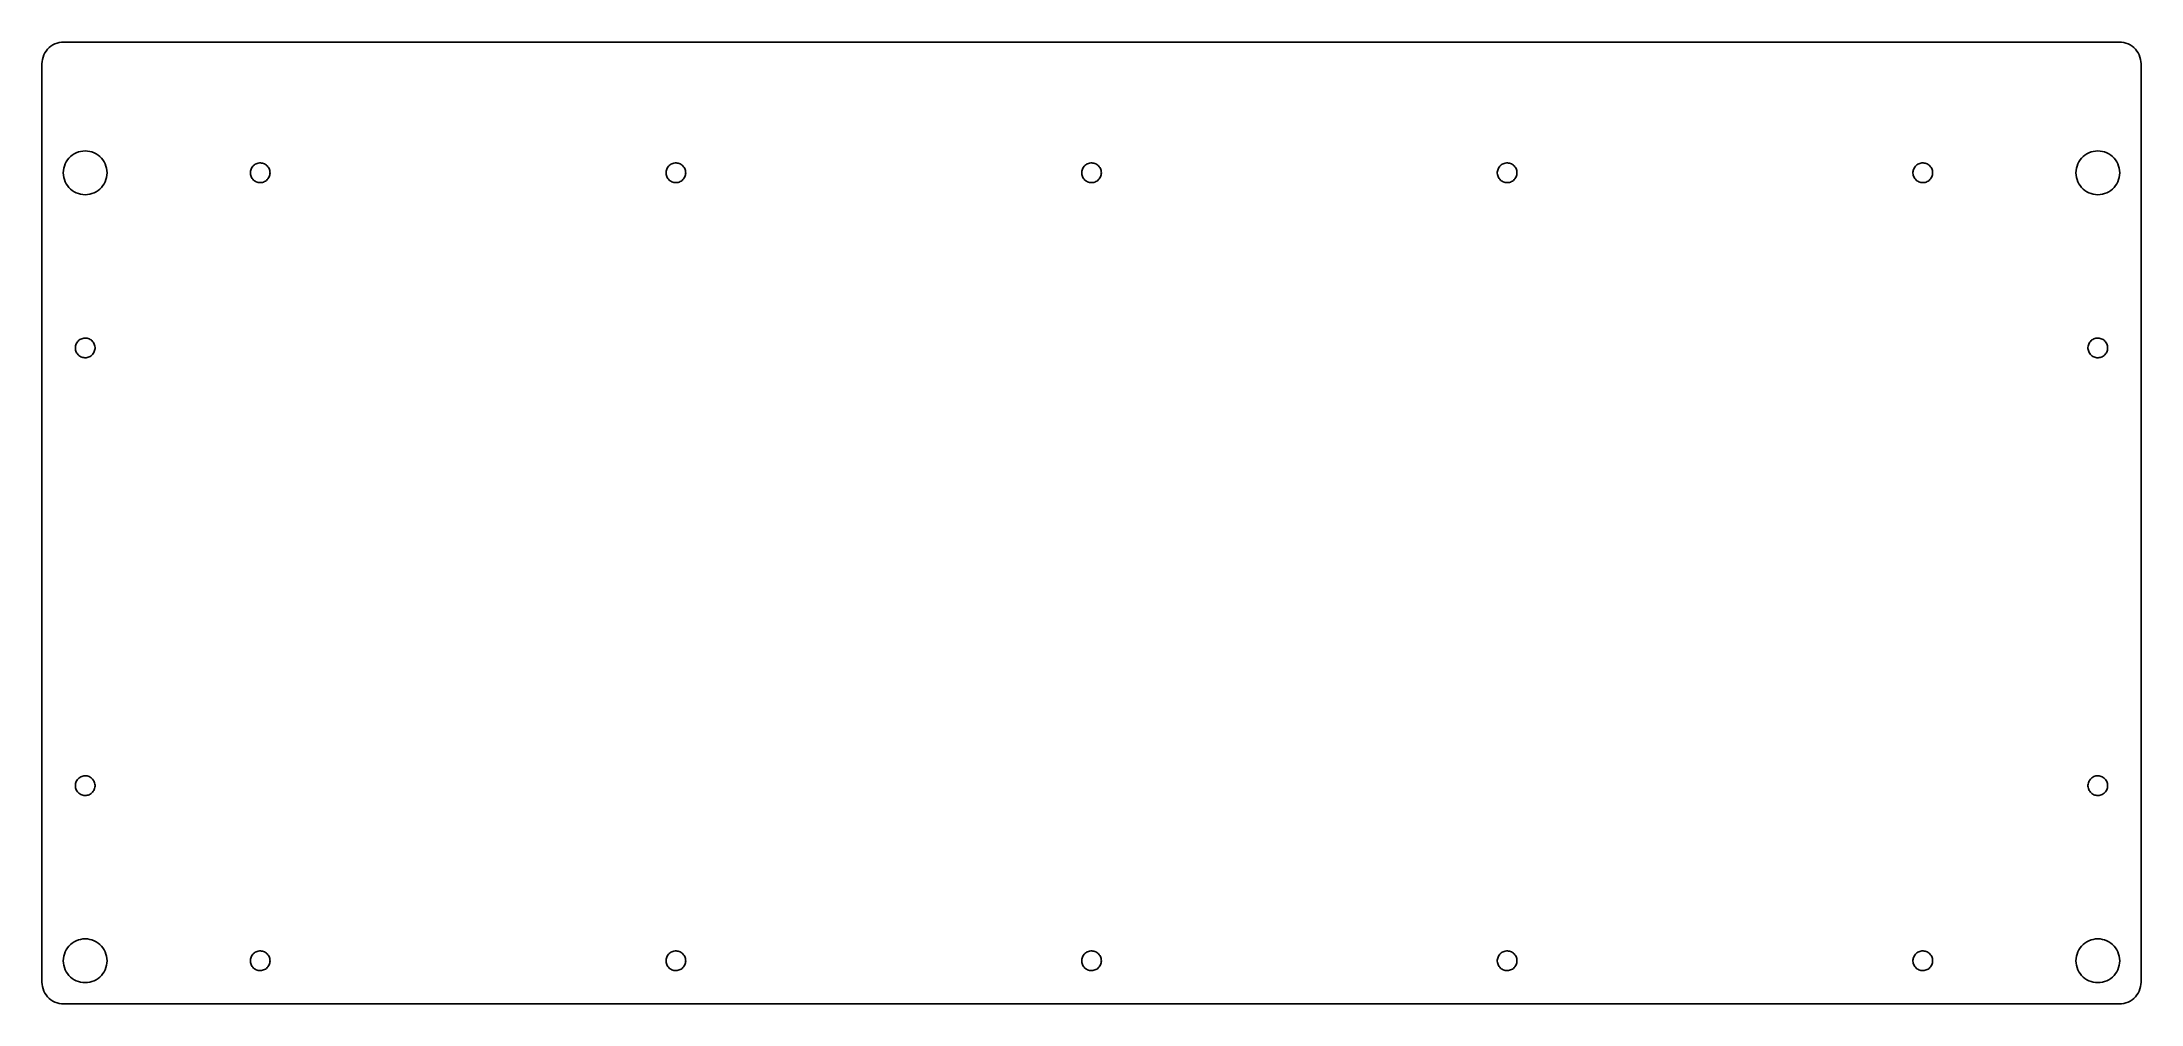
# Model space of a CAD drawing. Header units: metres. Extents: x -240 to 240, y -110 to 110.
import ezdxf

# ---------------------------------------------------------------- set-up
doc = ezdxf.new("R2010")
doc.units = ezdxf.units.M

msp = doc.modelspace()

# ---------------------------------------------------------------- linework, layer by layer
for p, q in [((-239.766, 105.915), (-239.848, 105.398)), ((-239.63, 106.42), (-239.766, 105.915)), ((-239.443, 106.909), (-239.63, 106.42)), ((-239.205, 107.375), (-239.443, 106.909)), ((-238.92, 107.814), (-239.205, 107.375)), ((-238.591, 108.221), (-238.92, 107.814)), ((-238.221, 108.591), (-238.591, 108.221)), ((-237.814, 108.92), (-238.221, 108.591)), ((-237.375, 109.205), (-237.814, 108.92)), ((-236.909, 109.443), (-237.375, 109.205)), ((-236.42, 109.63), (-236.909, 109.443)), ((-235.915, 109.766), (-236.42, 109.63)), ((-235.398, 109.848), (-235.915, 109.766)), ((-234.875, 109.875), (-235.398, 109.848)), ((234.875, 109.875), (-234.875, 109.875)), ((235.398, 109.848), (234.875, 109.875)), ((235.915, 109.766), (235.398, 109.848)), ((236.42, 109.63), (235.915, 109.766)), ((236.909, 109.443), (236.42, 109.63)), ((237.375, 109.205), (236.909, 109.443)), ((237.814, 108.92), (237.375, 109.205)), ((238.221, 108.591), (237.814, 108.92)), ((238.591, 108.221), (238.221, 108.591)), ((238.92, 107.814), (238.591, 108.221)), ((239.205, 107.375), (238.92, 107.814)), ((239.443, 106.909), (239.205, 107.375)), ((239.63, 106.42), (239.443, 106.909)), ((239.766, 105.915), (239.63, 106.42)), ((239.848, 105.398), (239.766, 105.915)), ((-239.848, 105.398), (-239.875, 104.875)), ((-239.875, 104.875), (-239.875, -104.875)), ((239.875, 104.875), (239.848, 105.398)), ((239.875, -104.875), (239.875, 104.875)), ((-234.755, 81.5451), (-234.568, 82.0337)), ((-234.568, 82.0337), (-234.33, 82.5)), ((-234.33, 82.5), (-234.045, 82.9389)), ((-234.045, 82.9389), (-233.716, 83.3456)), ((-233.716, 83.3456), (-233.346, 83.7157)), ((-233.346, 83.7157), (-232.939, 84.0451)), ((-232.939, 84.0451), (-232.5, 84.3301)), ((-232.5, 84.3301), (-232.034, 84.5677)), ((-232.034, 84.5677), (-231.545, 84.7553)), ((-231.545, 84.7553), (-231.04, 84.8907)), ((-231.04, 84.8907), (-230.523, 84.9726)), ((-230.523, 84.9726), (-230, 85)), ((-230, 85), (-229.477, 84.9726)), ((-229.477, 84.9726), (-228.96, 84.8907)), ((-228.96, 84.8907), (-228.455, 84.7553)), ((-228.455, 84.7553), (-227.966, 84.5677)), ((-227.966, 84.5677), (-227.5, 84.3301)), ((-227.5, 84.3301), (-227.061, 84.0451)), ((-227.061, 84.0451), (-226.654, 83.7157)), ((-226.654, 83.7157), (-226.284, 83.3456)), ((-226.284, 83.3456), (-225.955, 82.9389)), ((-225.955, 82.9389), (-225.67, 82.5)), ((-225.67, 82.5), (-225.432, 82.0337)), ((-225.432, 82.0337), (-225.245, 81.5451)), ((-191.697, 81.4777), (-191.524, 81.6554)), ((-191.524, 81.6554), (-191.333, 81.813)), ((-191.333, 81.813), (-191.125, 81.9485)), ((-191.125, 81.9485), (-190.904, 82.0605)), ((-190.904, 82.0605), (-190.672, 82.1474)), ((-190.672, 82.1474), (-190.431, 82.2083)), ((-190.431, 82.2083), (-190.186, 82.2423)), ((-190.186, 82.2423), (-189.938, 82.2491)), ((-189.938, 82.2491), (-189.691, 82.2287)), ((-189.691, 82.2287), (-189.448, 82.1812)), ((-189.448, 82.1812), (-189.211, 82.1071)), ((-189.211, 82.1071), (-188.984, 82.0076)), ((-188.984, 82.0076), (-188.769, 81.8836)), ((-188.769, 81.8836), (-188.57, 81.7368)), ((-188.57, 81.7368), (-188.387, 81.5689)), ((-188.387, 81.5689), (-188.224, 81.382)), ((-96.6967, 81.4777), (-96.5239, 81.6554)), ((-96.5239, 81.6554), (-96.3325, 81.813)), ((-96.3325, 81.813), (-96.125, 81.9485)), ((-96.125, 81.9485), (-95.9038, 82.0605)), ((-95.9038, 82.0605), (-95.6717, 82.1474)), ((-95.6717, 82.1474), (-95.4314, 82.2083)), ((-95.4314, 82.2083), (-95.1858, 82.2423)), ((-95.1858, 82.2423), (-94.938, 82.2491)), ((-94.938, 82.2491), (-94.6909, 82.2287)), ((-94.6909, 82.2287), (-94.4476, 82.1812)), ((-94.4476, 82.1812), (-94.2111, 82.1071)), ((-94.2111, 82.1071), (-93.984, 82.0076)), ((-93.984, 82.0076), (-93.7694, 81.8836)), ((-93.7694, 81.8836), (-93.5696, 81.7368)), ((-93.5696, 81.7368), (-93.3872, 81.5689)), ((-93.3872, 81.5689), (-93.2244, 81.382)), ((-1.69673, 81.4777), (-1.52388, 81.6554)), ((-1.52388, 81.6554), (-1.33252, 81.813)), ((-1.33252, 81.813), (-1.125, 81.9485)), ((-1.125, 81.9485), (-0.90381, 82.0605)), ((-0.90381, 82.0605), (-0.67165, 82.1474)), ((-0.67165, 82.1474), (-0.43134, 82.2083)), ((-0.43134, 82.2083), (-0.18579, 82.2423)), ((-0.18579, 82.2423), (0.062, 82.2491)), ((0.062, 82.2491), (0.30904, 82.2287)), ((0.30904, 82.2287), (0.55234, 82.1812)), ((0.55234, 82.1812), (0.78892, 82.1071)), ((0.78892, 82.1071), (1.01595, 82.0076)), ((1.01595, 82.0076), (1.23062, 81.8836)), ((1.23062, 81.8836), (1.43037, 81.7368)), ((1.43037, 81.7368), (1.61275, 81.5689)), ((1.61275, 81.5689), (1.77556, 81.382)), ((93.3033, 81.4777), (93.4761, 81.6554)), ((93.4761, 81.6554), (93.6675, 81.813)), ((93.6675, 81.813), (93.875, 81.9485)), ((93.875, 81.9485), (94.0962, 82.0605)), ((94.0962, 82.0605), (94.3283, 82.1474)), ((94.3283, 82.1474), (94.5686, 82.2083)), ((94.5686, 82.2083), (94.8142, 82.2423)), ((94.8142, 82.2423), (95.062, 82.2491)), ((95.062, 82.2491), (95.309, 82.2287)), ((95.309, 82.2287), (95.5523, 82.1812)), ((95.5523, 82.1812), (95.7889, 82.1071)), ((95.7889, 82.1071), (96.0159, 82.0076)), ((96.0159, 82.0076), (96.2306, 81.8836)), ((96.2306, 81.8836), (96.4304, 81.7368)), ((96.4304, 81.7368), (96.6128, 81.5689)), ((96.6128, 81.5689), (96.7756, 81.382)), ((188.303, 81.4777), (188.476, 81.6554)), ((188.476, 81.6554), (188.667, 81.813)), ((188.667, 81.813), (188.875, 81.9485)), ((188.875, 81.9485), (189.096, 82.0605)), ((189.096, 82.0605), (189.328, 82.1474)), ((189.328, 82.1474), (189.569, 82.2083)), ((189.569, 82.2083), (189.814, 82.2423)), ((189.814, 82.2423), (190.062, 82.2491)), ((190.062, 82.2491), (190.309, 82.2287)), ((190.309, 82.2287), (190.552, 82.1812)), ((190.552, 82.1812), (190.789, 82.1071)), ((190.789, 82.1071), (191.016, 82.0076)), ((191.016, 82.0076), (191.231, 81.8836)), ((191.231, 81.8836), (191.43, 81.7368)), ((191.43, 81.7368), (191.613, 81.5689)), ((191.613, 81.5689), (191.776, 81.382)), ((225.245, 81.5451), (225.432, 82.0337)), ((225.432, 82.0337), (225.67, 82.5)), ((225.67, 82.5), (225.955, 82.9389)), ((225.955, 82.9389), (226.284, 83.3456)), ((226.284, 83.3456), (226.654, 83.7157)), ((226.654, 83.7157), (227.061, 84.0451)), ((227.061, 84.0451), (227.5, 84.3301)), ((227.5, 84.3301), (227.966, 84.5677)), ((227.966, 84.5677), (228.455, 84.7553)), ((228.455, 84.7553), (228.96, 84.8907)), ((228.96, 84.8907), (229.477, 84.9726)), ((229.477, 84.9726), (230, 85)), ((230, 85), (230.523, 84.9726)), ((230.523, 84.9726), (231.04, 84.8907)), ((231.04, 84.8907), (231.545, 84.7553)), ((231.545, 84.7553), (232.034, 84.5677)), ((232.034, 84.5677), (232.5, 84.3301)), ((232.5, 84.3301), (232.939, 84.0451)), ((232.939, 84.0451), (233.346, 83.7157)), ((233.346, 83.7157), (233.716, 83.3456)), ((233.716, 83.3456), (234.045, 82.9389)), ((234.045, 82.9389), (234.33, 82.5)), ((234.33, 82.5), (234.568, 82.0337)), ((234.568, 82.0337), (234.755, 81.5451)), ((-235, 80), (-234.973, 80.5226)), ((-234.973, 79.4774), (-235, 80)), ((-234.973, 80.5226), (-234.891, 81.0396)), ((-234.891, 78.9604), (-234.973, 79.4774)), ((-234.891, 81.0396), (-234.755, 81.5451)), ((-234.755, 78.4549), (-234.891, 78.9604)), ((-234.568, 77.9663), (-234.755, 78.4549)), ((-234.33, 77.5), (-234.568, 77.9663)), ((-234.045, 77.0611), (-234.33, 77.5)), ((-233.716, 76.6543), (-234.045, 77.0611)), ((-225.955, 77.0611), (-226.284, 76.6543)), ((-225.67, 77.5), (-225.955, 77.0611)), ((-225.432, 77.9663), (-225.67, 77.5)), ((-225.245, 78.4549), (-225.432, 77.9663)), ((-225.245, 81.5451), (-225.109, 81.0396)), ((-225.109, 78.9604), (-225.245, 78.4549)), ((-225.109, 81.0396), (-225.027, 80.5226)), ((-225.027, 79.4774), (-225.109, 78.9604)), ((-225.027, 80.5226), (-225, 80)), ((-225, 80), (-225.027, 79.4774)), ((-192.247, 80.1239), (-192.219, 80.3703)), ((-192.247, 79.8761), (-192.247, 80.1239)), ((-192.219, 79.6297), (-192.247, 79.8761)), ((-192.219, 80.3703), (-192.165, 80.6122)), ((-192.165, 79.3878), (-192.219, 79.6297)), ((-192.165, 80.6122), (-192.085, 80.8467)), ((-192.085, 79.1533), (-192.165, 79.3878)), ((-192.085, 80.8467), (-191.979, 81.0709)), ((-191.979, 78.9291), (-192.085, 79.1533)), ((-191.979, 81.0709), (-191.849, 81.2821)), ((-191.849, 78.7179), (-191.979, 78.9291)), ((-191.849, 81.2821), (-191.697, 81.4777)), ((-191.697, 78.5223), (-191.849, 78.7179)), ((-191.524, 78.3446), (-191.697, 78.5223)), ((-191.333, 78.187), (-191.524, 78.3446)), ((-191.125, 78.0514), (-191.333, 78.187)), ((-190.904, 77.9395), (-191.125, 78.0514)), ((-190.672, 77.8526), (-190.904, 77.9395)), ((-190.431, 77.7917), (-190.672, 77.8526)), ((-190.186, 77.7577), (-190.431, 77.7917)), ((-189.938, 77.7509), (-190.186, 77.7577)), ((-189.691, 77.7713), (-189.938, 77.7509)), ((-189.448, 77.8188), (-189.691, 77.7713)), ((-189.211, 77.8929), (-189.448, 77.8188)), ((-188.984, 77.9924), (-189.211, 77.8929)), ((-188.769, 78.1164), (-188.984, 77.9924)), ((-188.57, 78.2632), (-188.769, 78.1164)), ((-188.387, 78.4311), (-188.57, 78.2632)), ((-188.224, 78.618), (-188.387, 78.4311)), ((-188.224, 81.382), (-188.083, 81.1783)), ((-188.083, 78.8217), (-188.224, 78.618)), ((-188.083, 81.1783), (-187.965, 80.9602)), ((-187.965, 79.0397), (-188.083, 78.8217)), ((-187.965, 80.9602), (-187.872, 80.7306)), ((-187.872, 79.2694), (-187.965, 79.0397)), ((-187.872, 80.7306), (-187.804, 80.492)), ((-187.804, 79.508), (-187.872, 79.2694)), ((-187.804, 80.492), (-187.764, 80.2475)), ((-187.764, 79.7525), (-187.804, 79.508)), ((-187.764, 80.2475), (-187.75, 80)), ((-187.75, 80), (-187.764, 79.7525)), ((-97.2466, 80.1239), (-97.2193, 80.3703)), ((-97.2466, 79.8761), (-97.2466, 80.1239)), ((-97.2193, 79.6297), (-97.2466, 79.8761)), ((-97.2193, 80.3703), (-97.1651, 80.6122)), ((-97.1651, 79.3878), (-97.2193, 79.6297)), ((-97.1651, 80.6122), (-97.0846, 80.8467)), ((-97.0846, 79.1533), (-97.1651, 79.3878)), ((-97.0846, 80.8467), (-96.9788, 81.0709)), ((-96.9788, 78.9291), (-97.0846, 79.1533)), ((-96.9788, 81.0709), (-96.849, 81.2821)), ((-96.849, 78.7179), (-96.9788, 78.9291)), ((-96.849, 81.2821), (-96.6967, 81.4777)), ((-96.6967, 78.5223), (-96.849, 78.7179)), ((-96.5239, 78.3446), (-96.6967, 78.5223)), ((-96.3325, 78.187), (-96.5239, 78.3446)), ((-96.125, 78.0514), (-96.3325, 78.187)), ((-95.9038, 77.9395), (-96.125, 78.0514)), ((-95.6717, 77.8526), (-95.9038, 77.9395)), ((-95.4314, 77.7917), (-95.6717, 77.8526)), ((-95.1858, 77.7577), (-95.4314, 77.7917)), ((-94.938, 77.7509), (-95.1858, 77.7577)), ((-94.6909, 77.7713), (-94.938, 77.7509)), ((-94.4476, 77.8188), (-94.6909, 77.7713)), ((-94.2111, 77.8929), (-94.4476, 77.8188)), ((-93.984, 77.9924), (-94.2111, 77.8929)), ((-93.7694, 78.1164), (-93.984, 77.9924)), ((-93.5696, 78.2632), (-93.7694, 78.1164)), ((-93.3872, 78.4311), (-93.5696, 78.2632)), ((-93.2244, 78.618), (-93.3872, 78.4311)), ((-93.2244, 81.382), (-93.0832, 81.1783)), ((-93.0832, 78.8217), (-93.2244, 78.618)), ((-93.0832, 81.1783), (-92.9652, 80.9602)), ((-92.9652, 79.0397), (-93.0832, 78.8217)), ((-92.9652, 80.9602), (-92.8719, 80.7306)), ((-92.8719, 79.2694), (-92.9652, 79.0397)), ((-92.8719, 80.7306), (-92.8045, 80.492)), ((-92.8045, 79.508), (-92.8719, 79.2694)), ((-92.8045, 80.492), (-92.7637, 80.2475)), ((-92.7637, 79.7525), (-92.8045, 79.508)), ((-92.7637, 80.2475), (-92.75, 80)), ((-92.75, 80), (-92.7637, 79.7525)), ((-2.24658, 80.1239), (-2.2193, 80.3703)), ((-2.24658, 79.8761), (-2.24658, 80.1239)), ((-2.2193, 79.6297), (-2.24658, 79.8761)), ((-2.2193, 80.3703), (-2.1651, 80.6122)), ((-2.1651, 79.3878), (-2.2193, 79.6297)), ((-2.1651, 80.6122), (-2.08461, 80.8467)), ((-2.08461, 79.1533), (-2.1651, 79.3878)), ((-2.08461, 80.8467), (-1.97881, 81.0709)), ((-1.97881, 78.9291), (-2.08461, 79.1533)), ((-1.97881, 81.0709), (-1.849, 81.2821)), ((-1.849, 78.7179), (-1.97881, 78.9291)), ((-1.849, 81.2821), (-1.69673, 81.4777)), ((-1.69673, 78.5223), (-1.849, 78.7179)), ((-1.52388, 78.3446), (-1.69673, 78.5223)), ((-1.33252, 78.187), (-1.52388, 78.3446)), ((-1.125, 78.0514), (-1.33252, 78.187)), ((-0.90381, 77.9395), (-1.125, 78.0514)), ((-0.67165, 77.8526), (-0.90381, 77.9395)), ((-0.43134, 77.7917), (-0.67165, 77.8526)), ((-0.18579, 77.7577), (-0.43134, 77.7917)), ((0.062, 77.7509), (-0.18579, 77.7577)), ((0.30904, 77.7713), (0.062, 77.7509)), ((0.55234, 77.8188), (0.30904, 77.7713)), ((0.78892, 77.8929), (0.55234, 77.8188)), ((1.01595, 77.9924), (0.78892, 77.8929)), ((1.23062, 78.1164), (1.01595, 77.9924)), ((1.43037, 78.2632), (1.23062, 78.1164)), ((1.61275, 78.4311), (1.43037, 78.2632)), ((1.77556, 78.618), (1.61275, 78.4311)), ((1.77556, 81.382), (1.91681, 81.1783)), ((1.91681, 78.8217), (1.77556, 78.618)), ((1.91681, 81.1783), (2.03479, 80.9602)), ((2.03479, 79.0397), (1.91681, 78.8217)), ((2.03479, 80.9602), (2.12808, 80.7306)), ((2.12808, 79.2694), (2.03479, 79.0397)), ((2.12808, 80.7306), (2.19554, 80.492)), ((2.19554, 79.508), (2.12808, 79.2694)), ((2.19554, 80.492), (2.23634, 80.2475)), ((2.23634, 79.7525), (2.19554, 79.508)), ((2.23634, 80.2475), (2.25, 80)), ((2.25, 80), (2.23634, 79.7525)), ((92.7534, 80.1239), (92.7807, 80.3703)), ((92.7534, 79.8761), (92.7534, 80.1239)), ((92.7807, 79.6297), (92.7534, 79.8761)), ((92.7807, 80.3703), (92.8349, 80.6122)), ((92.8349, 79.3878), (92.7807, 79.6297)), ((92.8349, 80.6122), (92.9154, 80.8467)), ((92.9154, 79.1533), (92.8349, 79.3878)), ((92.9154, 80.8467), (93.0212, 81.0709)), ((93.0212, 78.9291), (92.9154, 79.1533)), ((93.0212, 81.0709), (93.151, 81.2821)), ((93.151, 78.7179), (93.0212, 78.9291)), ((93.151, 81.2821), (93.3033, 81.4777)), ((93.3033, 78.5223), (93.151, 78.7179)), ((93.4761, 78.3446), (93.3033, 78.5223)), ((93.6675, 78.187), (93.4761, 78.3446)), ((93.875, 78.0514), (93.6675, 78.187)), ((94.0962, 77.9395), (93.875, 78.0514)), ((94.3283, 77.8526), (94.0962, 77.9395)), ((94.5686, 77.7917), (94.3283, 77.8526)), ((94.8142, 77.7577), (94.5686, 77.7917)), ((95.062, 77.7509), (94.8142, 77.7577)), ((95.309, 77.7713), (95.062, 77.7509)), ((95.5523, 77.8188), (95.309, 77.7713)), ((95.7889, 77.8929), (95.5523, 77.8188)), ((96.0159, 77.9924), (95.7889, 77.8929)), ((96.2306, 78.1164), (96.0159, 77.9924)), ((96.4304, 78.2632), (96.2306, 78.1164)), ((96.6128, 78.4311), (96.4304, 78.2632)), ((96.7756, 78.618), (96.6128, 78.4311)), ((96.7756, 81.382), (96.9168, 81.1783)), ((96.9168, 78.8217), (96.7756, 78.618)), ((96.9168, 81.1783), (97.0348, 80.9602)), ((97.0348, 79.0397), (96.9168, 78.8217)), ((97.0348, 80.9602), (97.1281, 80.7306)), ((97.1281, 79.2694), (97.0348, 79.0397)), ((97.1281, 80.7306), (97.1955, 80.492)), ((97.1955, 79.508), (97.1281, 79.2694)), ((97.1955, 80.492), (97.2363, 80.2475)), ((97.2363, 79.7525), (97.1955, 79.508)), ((97.2363, 80.2475), (97.25, 80)), ((97.25, 80), (97.2363, 79.7525)), ((187.753, 80.1239), (187.781, 80.3703)), ((187.753, 79.8761), (187.753, 80.1239)), ((187.781, 79.6297), (187.753, 79.8761)), ((187.781, 80.3703), (187.835, 80.6122)), ((187.835, 79.3878), (187.781, 79.6297)), ((187.835, 80.6122), (187.915, 80.8467)), ((187.915, 79.1533), (187.835, 79.3878)), ((187.915, 80.8467), (188.021, 81.0709)), ((188.021, 78.9291), (187.915, 79.1533)), ((188.021, 81.0709), (188.151, 81.2821)), ((188.151, 78.7179), (188.021, 78.9291)), ((188.151, 81.2821), (188.303, 81.4777)), ((188.303, 78.5223), (188.151, 78.7179)), ((188.476, 78.3446), (188.303, 78.5223)), ((188.667, 78.187), (188.476, 78.3446)), ((188.875, 78.0514), (188.667, 78.187)), ((189.096, 77.9395), (188.875, 78.0514)), ((189.328, 77.8526), (189.096, 77.9395)), ((189.569, 77.7917), (189.328, 77.8526)), ((189.814, 77.7577), (189.569, 77.7917)), ((190.062, 77.7509), (189.814, 77.7577)), ((190.309, 77.7713), (190.062, 77.7509)), ((190.552, 77.8188), (190.309, 77.7713)), ((190.789, 77.8929), (190.552, 77.8188)), ((191.016, 77.9924), (190.789, 77.8929)), ((191.231, 78.1164), (191.016, 77.9924)), ((191.43, 78.2632), (191.231, 78.1164)), ((191.613, 78.4311), (191.43, 78.2632)), ((191.776, 78.618), (191.613, 78.4311)), ((191.776, 81.382), (191.917, 81.1783)), ((191.917, 78.8217), (191.776, 78.618)), ((191.917, 81.1783), (192.035, 80.9602)), ((192.035, 79.0397), (191.917, 78.8217)), ((192.035, 80.9602), (192.128, 80.7306)), ((192.128, 79.2694), (192.035, 79.0397)), ((192.128, 80.7306), (192.196, 80.492)), ((192.196, 79.508), (192.128, 79.2694)), ((192.196, 80.492), (192.236, 80.2475)), ((192.236, 79.7525), (192.196, 79.508)), ((192.236, 80.2475), (192.25, 80)), ((192.25, 80), (192.236, 79.7525)), ((225, 80), (225.027, 80.5226)), ((225.027, 79.4774), (225, 80)), ((225.027, 80.5226), (225.109, 81.0396)), ((225.109, 78.9604), (225.027, 79.4774)), ((225.109, 81.0396), (225.245, 81.5451)), ((225.245, 78.4549), (225.109, 78.9604)), ((225.432, 77.9663), (225.245, 78.4549)), ((225.67, 77.5), (225.432, 77.9663)), ((225.955, 77.0611), (225.67, 77.5)), ((226.284, 76.6543), (225.955, 77.0611)), ((234.045, 77.0611), (233.716, 76.6543)), ((234.33, 77.5), (234.045, 77.0611)), ((234.568, 77.9663), (234.33, 77.5)), ((234.755, 78.4549), (234.568, 77.9663)), ((234.755, 81.5451), (234.891, 81.0396)), ((234.891, 78.9604), (234.755, 78.4549)), ((234.891, 81.0396), (234.973, 80.5226)), ((234.973, 79.4774), (234.891, 78.9604)), ((234.973, 80.5226), (235, 80)), ((235, 80), (234.973, 79.4774)), ((-233.346, 76.2843), (-233.716, 76.6543)), ((-232.939, 75.9549), (-233.346, 76.2843)), ((-232.5, 75.6699), (-232.939, 75.9549)), ((-232.034, 75.4323), (-232.5, 75.6699)), ((-231.545, 75.2447), (-232.034, 75.4323)), ((-231.04, 75.1093), (-231.545, 75.2447)), ((-230.523, 75.0274), (-231.04, 75.1093)), ((-230, 75), (-230.523, 75.0274)), ((-229.477, 75.0274), (-230, 75)), ((-228.96, 75.1093), (-229.477, 75.0274)), ((-228.455, 75.2447), (-228.96, 75.1093)), ((-227.966, 75.4323), (-228.455, 75.2447)), ((-227.5, 75.6699), (-227.966, 75.4323)), ((-227.061, 75.9549), (-227.5, 75.6699)), ((-226.654, 76.2843), (-227.061, 75.9549)), ((-226.284, 76.6543), (-226.654, 76.2843)), ((226.654, 76.2843), (226.284, 76.6543)), ((227.061, 75.9549), (226.654, 76.2843)), ((227.5, 75.6699), (227.061, 75.9549)), ((227.966, 75.4323), (227.5, 75.6699)), ((228.455, 75.2447), (227.966, 75.4323)), ((228.96, 75.1093), (228.455, 75.2447)), ((229.477, 75.0274), (228.96, 75.1093)), ((230, 75), (229.477, 75.0274)), ((230.523, 75.0274), (230, 75)), ((231.04, 75.1093), (230.523, 75.0274)), ((231.545, 75.2447), (231.04, 75.1093)), ((232.034, 75.4323), (231.545, 75.2447)), ((232.5, 75.6699), (232.034, 75.4323)), ((232.939, 75.9549), (232.5, 75.6699)), ((233.346, 76.2843), (232.939, 75.9549)), ((233.716, 76.6543), (233.346, 76.2843)), ((-232.25, 40), (-232.236, 40.2475)), ((-232.236, 39.7525), (-232.25, 40)), ((-232.236, 40.2475), (-232.196, 40.492)), ((-232.196, 39.508), (-232.236, 39.7525)), ((-232.196, 40.492), (-232.128, 40.7306)), ((-232.128, 39.2694), (-232.196, 39.508)), ((-232.128, 40.7306), (-232.035, 40.9602)), ((-232.035, 39.0397), (-232.128, 39.2694)), ((-232.035, 40.9602), (-231.917, 41.1783)), ((-231.917, 38.8217), (-232.035, 39.0397)), ((-231.917, 41.1783), (-231.776, 41.382)), ((-231.776, 38.618), (-231.917, 38.8217)), ((-231.776, 41.382), (-231.613, 41.5689)), ((-231.613, 38.4311), (-231.776, 38.618)), ((-231.613, 41.5689), (-231.43, 41.7368)), ((-231.43, 38.2632), (-231.613, 38.4311)), ((-231.43, 41.7368), (-231.231, 41.8836)), ((-231.231, 41.8836), (-231.016, 42.0076)), ((-231.016, 42.0076), (-230.789, 42.1071)), ((-230.789, 42.1071), (-230.552, 42.1812)), ((-230.552, 42.1812), (-230.309, 42.2287)), ((-230.309, 42.2287), (-230.062, 42.2491)), ((-230.062, 42.2491), (-229.814, 42.2423)), ((-229.814, 42.2423), (-229.569, 42.2083)), ((-229.569, 42.2083), (-229.328, 42.1474)), ((-229.328, 42.1474), (-229.096, 42.0605)), ((-229.096, 42.0605), (-228.875, 41.9485)), ((-228.875, 41.9485), (-228.667, 41.813)), ((-228.667, 41.813), (-228.476, 41.6554)), ((-228.476, 41.6554), (-228.303, 41.4777)), ((-228.303, 38.5223), (-228.476, 38.3446)), ((-228.303, 41.4777), (-228.151, 41.2821)), ((-228.151, 38.7179), (-228.303, 38.5223)), ((-228.151, 41.2821), (-228.021, 41.0709)), ((-228.021, 38.9291), (-228.151, 38.7179)), ((-228.021, 41.0709), (-227.915, 40.8467)), ((-227.915, 39.1533), (-228.021, 38.9291)), ((-227.915, 40.8467), (-227.835, 40.6122)), ((-227.835, 39.3878), (-227.915, 39.1533)), ((-227.835, 40.6122), (-227.781, 40.3703)), ((-227.781, 39.6297), (-227.835, 39.3878)), ((-227.781, 40.3703), (-227.753, 40.1239)), ((-227.753, 39.8761), (-227.781, 39.6297)), ((-227.753, 40.1239), (-227.753, 39.8761)), ((227.753, 40.1239), (227.781, 40.3703)), ((227.753, 39.8761), (227.753, 40.1239)), ((227.781, 39.6297), (227.753, 39.8761)), ((227.781, 40.3703), (227.835, 40.6122)), ((227.835, 39.3878), (227.781, 39.6297)), ((227.835, 40.6122), (227.915, 40.8467)), ((227.915, 39.1533), (227.835, 39.3878)), ((227.915, 40.8467), (228.021, 41.0709)), ((228.021, 38.9291), (227.915, 39.1533)), ((228.021, 41.0709), (228.151, 41.2821)), ((228.151, 38.7179), (228.021, 38.9291)), ((228.151, 41.2821), (228.303, 41.4777)), ((228.303, 38.5223), (228.151, 38.7179)), ((228.303, 41.4777), (228.476, 41.6554)), ((228.476, 38.3446), (228.303, 38.5223)), ((228.476, 41.6554), (228.667, 41.813)), ((228.667, 41.813), (228.875, 41.9485)), ((228.875, 41.9485), (229.096, 42.0605)), ((229.096, 42.0605), (229.328, 42.1474)), ((229.328, 42.1474), (229.569, 42.2083)), ((229.569, 42.2083), (229.814, 42.2423)), ((229.814, 42.2423), (230.062, 42.2491)), ((230.062, 42.2491), (230.309, 42.2287)), ((230.309, 42.2287), (230.552, 42.1812)), ((230.552, 42.1812), (230.789, 42.1071)), ((230.789, 42.1071), (231.016, 42.0076)), ((231.016, 42.0076), (231.231, 41.8836)), ((231.231, 41.8836), (231.43, 41.7368)), ((231.43, 41.7368), (231.613, 41.5689)), ((231.613, 38.4311), (231.43, 38.2632)), ((231.613, 41.5689), (231.776, 41.382)), ((231.776, 38.618), (231.613, 38.4311)), ((231.776, 41.382), (231.917, 41.1783)), ((231.917, 38.8217), (231.776, 38.618)), ((231.917, 41.1783), (232.035, 40.9602)), ((232.035, 39.0397), (231.917, 38.8217)), ((232.035, 40.9602), (232.128, 40.7306)), ((232.128, 39.2694), (232.035, 39.0397)), ((232.128, 40.7306), (232.196, 40.492)), ((232.196, 39.508), (232.128, 39.2694)), ((232.196, 40.492), (232.236, 40.2475)), ((232.236, 39.7525), (232.196, 39.508)), ((232.236, 40.2475), (232.25, 40)), ((232.25, 40), (232.236, 39.7525)), ((-231.231, 38.1164), (-231.43, 38.2632)), ((-231.016, 37.9924), (-231.231, 38.1164)), ((-230.789, 37.8928), (-231.016, 37.9924)), ((-230.552, 37.8188), (-230.789, 37.8928)), ((-230.309, 37.7713), (-230.552, 37.8188)), ((-230.062, 37.7509), (-230.309, 37.7713)), ((-229.814, 37.7577), (-230.062, 37.7509)), ((-229.569, 37.7917), (-229.814, 37.7577)), ((-229.328, 37.8526), (-229.569, 37.7917)), ((-229.096, 37.9395), (-229.328, 37.8526)), ((-228.875, 38.0514), (-229.096, 37.9395)), ((-228.667, 38.187), (-228.875, 38.0514)), ((-228.476, 38.3446), (-228.667, 38.187)), ((228.667, 38.187), (228.476, 38.3446)), ((228.875, 38.0514), (228.667, 38.187)), ((229.096, 37.9395), (228.875, 38.0514)), ((229.328, 37.8526), (229.096, 37.9395)), ((229.569, 37.7917), (229.328, 37.8526)), ((229.814, 37.7577), (229.569, 37.7917)), ((230.062, 37.7509), (229.814, 37.7577)), ((230.309, 37.7713), (230.062, 37.7509)), ((230.552, 37.8188), (230.309, 37.7713)), ((230.789, 37.8928), (230.552, 37.8188)), ((231.016, 37.9924), (230.789, 37.8928)), ((231.231, 38.1164), (231.016, 37.9924)), ((231.43, 38.2632), (231.231, 38.1164)), ((-232.25, -60), (-232.236, -59.7525)), ((-232.236, -60.2475), (-232.25, -60)), ((-232.236, -59.7525), (-232.196, -59.508)), ((-232.196, -60.492), (-232.236, -60.2475)), ((-232.196, -59.508), (-232.128, -59.2694)), ((-232.128, -60.7306), (-232.196, -60.492)), ((-232.128, -59.2694), (-232.035, -59.0397)), ((-232.035, -60.9602), (-232.128, -60.7306)), ((-232.035, -59.0397), (-231.917, -58.8217)), ((-231.917, -61.1783), (-232.035, -60.9602)), ((-231.917, -58.8217), (-231.776, -58.618)), ((-231.776, -61.382), (-231.917, -61.1783)), ((-231.776, -58.618), (-231.613, -58.4311)), ((-231.613, -61.5689), (-231.776, -61.382)), ((-231.613, -58.4311), (-231.43, -58.2632)), ((-231.43, -61.7368), (-231.613, -61.5689)), ((-231.43, -58.2632), (-231.231, -58.1164)), ((-231.231, -61.8836), (-231.43, -61.7368)), ((-231.231, -58.1164), (-231.016, -57.9924)), ((-231.016, -62.0076), (-231.231, -61.8836)), ((-231.016, -57.9924), (-230.789, -57.8928)), ((-230.789, -62.1071), (-231.016, -62.0076)), ((-230.789, -57.8928), (-230.552, -57.8188)), ((-230.552, -62.1812), (-230.789, -62.1071)), ((-230.552, -57.8188), (-230.309, -57.7713)), ((-230.309, -62.2287), (-230.552, -62.1812)), ((-230.309, -57.7713), (-230.062, -57.7509)), ((-230.062, -62.2491), (-230.309, -62.2287)), ((-230.062, -57.7509), (-229.814, -57.7577)), ((-229.814, -62.2423), (-230.062, -62.2491)), ((-229.814, -57.7577), (-229.569, -57.7917)), ((-229.569, -62.2083), (-229.814, -62.2423)), ((-229.569, -57.7917), (-229.328, -57.8526)), ((-229.328, -62.1474), (-229.569, -62.2083)), ((-229.328, -57.8526), (-229.096, -57.9395)), ((-229.096, -62.0605), (-229.328, -62.1474)), ((-229.096, -57.9395), (-228.875, -58.0514)), ((-228.875, -61.9485), (-229.096, -62.0605)), ((-228.875, -58.0514), (-228.667, -58.187)), ((-228.667, -61.813), (-228.875, -61.9485)), ((-228.667, -58.187), (-228.476, -58.3446)), ((-228.476, -61.6554), (-228.667, -61.813)), ((-228.476, -58.3446), (-228.303, -58.5223)), ((-228.303, -61.4777), (-228.476, -61.6554)), ((-228.303, -58.5223), (-228.151, -58.7179)), ((-228.151, -61.2821), (-228.303, -61.4777)), ((-228.151, -58.7179), (-228.021, -58.9291)), ((-228.021, -61.0709), (-228.151, -61.2821)), ((-228.021, -58.9291), (-227.915, -59.1533)), ((-227.915, -60.8467), (-228.021, -61.0709)), ((-227.915, -59.1533), (-227.835, -59.3878)), ((-227.835, -60.6122), (-227.915, -60.8467)), ((-227.835, -59.3878), (-227.781, -59.6297)), ((-227.781, -60.3703), (-227.835, -60.6122)), ((-227.781, -59.6297), (-227.753, -59.8761)), ((-227.753, -60.1239), (-227.781, -60.3703)), ((-227.753, -59.8761), (-227.753, -60.1239)), ((227.753, -59.8761), (227.781, -59.6297)), ((227.753, -60.1239), (227.753, -59.8761)), ((227.781, -60.3703), (227.753, -60.1239)), ((227.781, -59.6297), (227.835, -59.3878)), ((227.835, -60.6122), (227.781, -60.3703)), ((227.835, -59.3878), (227.915, -59.1533)), ((227.915, -60.8467), (227.835, -60.6122)), ((227.915, -59.1533), (228.021, -58.9291)), ((228.021, -61.0709), (227.915, -60.8467)), ((228.021, -58.9291), (228.151, -58.7179)), ((228.151, -61.2821), (228.021, -61.0709)), ((228.151, -58.7179), (228.303, -58.5223)), ((228.303, -61.4777), (228.151, -61.2821)), ((228.303, -58.5223), (228.476, -58.3446)), ((228.476, -61.6554), (228.303, -61.4777)), ((228.476, -58.3446), (228.667, -58.187)), ((228.667, -61.813), (228.476, -61.6554)), ((228.667, -58.187), (228.875, -58.0514)), ((228.875, -61.9485), (228.667, -61.813)), ((228.875, -58.0514), (229.096, -57.9395)), ((229.096, -62.0605), (228.875, -61.9485)), ((229.096, -57.9395), (229.328, -57.8526)), ((229.328, -62.1474), (229.096, -62.0605)), ((229.328, -57.8526), (229.569, -57.7917)), ((229.569, -62.2083), (229.328, -62.1474)), ((229.569, -57.7917), (229.814, -57.7577)), ((229.814, -62.2423), (229.569, -62.2083)), ((229.814, -57.7577), (230.062, -57.7509)), ((230.062, -62.2491), (229.814, -62.2423)), ((230.062, -57.7509), (230.309, -57.7713)), ((230.309, -62.2287), (230.062, -62.2491)), ((230.309, -57.7713), (230.552, -57.8188)), ((230.552, -62.1812), (230.309, -62.2287)), ((230.552, -57.8188), (230.789, -57.8928)), ((230.789, -62.1071), (230.552, -62.1812)), ((230.789, -57.8928), (231.016, -57.9924)), ((231.016, -62.0076), (230.789, -62.1071)), ((231.016, -57.9924), (231.231, -58.1164)), ((231.231, -61.8836), (231.016, -62.0076)), ((231.231, -58.1164), (231.43, -58.2632)), ((231.43, -61.7368), (231.231, -61.8836)), ((231.43, -58.2632), (231.613, -58.4311)), ((231.613, -61.5689), (231.43, -61.7368)), ((231.613, -58.4311), (231.776, -58.618)), ((231.776, -61.382), (231.613, -61.5689)), ((231.776, -58.618), (231.917, -58.8217)), ((231.917, -61.1783), (231.776, -61.382)), ((231.917, -58.8217), (232.035, -59.0397)), ((232.035, -60.9602), (231.917, -61.1783)), ((232.035, -59.0397), (232.128, -59.2694)), ((232.128, -60.7306), (232.035, -60.9602)), ((232.128, -59.2694), (232.196, -59.508)), ((232.196, -60.492), (232.128, -60.7306)), ((232.196, -59.508), (232.236, -59.7525)), ((232.236, -60.2475), (232.196, -60.492)), ((232.236, -59.7525), (232.25, -60)), ((232.25, -60), (232.236, -60.2475)), ((-232.939, -95.9549), (-232.5, -95.6699)), ((-232.5, -95.6699), (-232.034, -95.4323)), ((-232.034, -95.4323), (-231.545, -95.2447)), ((-231.545, -95.2447), (-231.04, -95.1093)), ((-231.04, -95.1093), (-230.523, -95.0274)), ((-230.523, -95.0274), (-230, -95)), ((-230, -95), (-229.477, -95.0274)), ((-229.477, -95.0274), (-228.96, -95.1093)), ((-228.96, -95.1093), (-228.455, -95.2447)), ((-228.455, -95.2447), (-227.966, -95.4323)), ((-227.966, -95.4323), (-227.5, -95.6699)), ((-227.5, -95.6699), (-227.061, -95.9549)), ((227.061, -95.9549), (227.5, -95.6699)), ((227.5, -95.6699), (227.966, -95.4323)), ((227.966, -95.4323), (228.455, -95.2447)), ((228.455, -95.2447), (228.96, -95.1093)), ((228.96, -95.1093), (229.477, -95.0274)), ((229.477, -95.0274), (230, -95)), ((230, -95), (230.523, -95.0274)), ((230.523, -95.0274), (231.04, -95.1093)), ((231.04, -95.1093), (231.545, -95.2447)), ((231.545, -95.2447), (232.034, -95.4323)), ((232.034, -95.4323), (232.5, -95.6699)), ((232.5, -95.6699), (232.939, -95.9549)), ((-235, -100), (-234.973, -99.4774)), ((-234.973, -100.523), (-235, -100)), ((-234.973, -99.4774), (-234.891, -98.9604)), ((-234.891, -101.04), (-234.973, -100.523)), ((-234.891, -98.9604), (-234.755, -98.4549)), ((-234.755, -98.4549), (-234.568, -97.9663)), ((-234.568, -97.9663), (-234.33, -97.5)), ((-234.33, -97.5), (-234.045, -97.0611)), ((-234.045, -97.0611), (-233.716, -96.6543)), ((-233.716, -96.6543), (-233.346, -96.2843)), ((-233.346, -96.2843), (-232.939, -95.9549)), ((-227.061, -95.9549), (-226.654, -96.2843)), ((-226.654, -96.2843), (-226.284, -96.6543)), ((-226.284, -96.6543), (-225.955, -97.0611)), ((-225.955, -97.0611), (-225.67, -97.5)), ((-225.67, -97.5), (-225.432, -97.9663)), ((-225.432, -97.9663), (-225.245, -98.4549)), ((-225.245, -98.4549), (-225.109, -98.9604)), ((-225.109, -98.9604), (-225.027, -99.4774)), ((-225.027, -100.523), (-225.109, -101.04)), ((-225.027, -99.4774), (-225, -100)), ((-225, -100), (-225.027, -100.523)), ((-192.247, -99.8761), (-192.219, -99.6297)), ((-192.247, -100.124), (-192.247, -99.8761)), ((-192.219, -100.37), (-192.247, -100.124)), ((-192.219, -99.6297), (-192.165, -99.3878)), ((-192.165, -100.612), (-192.219, -100.37)), ((-192.165, -99.3878), (-192.085, -99.1533)), ((-192.085, -100.847), (-192.165, -100.612)), ((-192.085, -99.1533), (-191.979, -98.9291)), ((-191.979, -98.9291), (-191.849, -98.7179)), ((-191.849, -98.7179), (-191.697, -98.5223)), ((-191.697, -98.5223), (-191.524, -98.3446)), ((-191.524, -98.3446), (-191.333, -98.187)), ((-191.333, -98.187), (-191.125, -98.0514)), ((-191.125, -98.0514), (-190.904, -97.9395)), ((-190.904, -97.9395), (-190.672, -97.8526)), ((-190.672, -97.8526), (-190.431, -97.7917)), ((-190.431, -97.7917), (-190.186, -97.7577)), ((-190.186, -97.7577), (-189.938, -97.7509)), ((-189.938, -97.7509), (-189.691, -97.7713)), ((-189.691, -97.7713), (-189.448, -97.8188)), ((-189.448, -97.8188), (-189.211, -97.8929)), ((-189.211, -97.8929), (-188.984, -97.9924)), ((-188.984, -97.9924), (-188.769, -98.1164)), ((-188.769, -98.1164), (-188.57, -98.2632)), ((-188.57, -98.2632), (-188.387, -98.4311)), ((-188.387, -98.4311), (-188.224, -98.618)), ((-188.224, -98.618), (-188.083, -98.8217)), ((-188.083, -98.8217), (-187.965, -99.0397)), ((-187.965, -99.0397), (-187.872, -99.2694)), ((-187.872, -100.731), (-187.965, -100.96)), ((-187.872, -99.2694), (-187.804, -99.508)), ((-187.804, -100.492), (-187.872, -100.731)), ((-187.804, -99.508), (-187.764, -99.7525)), ((-187.764, -100.248), (-187.804, -100.492)), ((-187.764, -99.7525), (-187.75, -100)), ((-187.75, -100), (-187.764, -100.248)), ((-97.2466, -99.8761), (-97.2193, -99.6297)), ((-97.2466, -100.124), (-97.2466, -99.8761)), ((-97.2193, -100.37), (-97.2466, -100.124)), ((-97.2193, -99.6297), (-97.1651, -99.3878)), ((-97.1651, -100.612), (-97.2193, -100.37)), ((-97.1651, -99.3878), (-97.0846, -99.1533)), ((-97.0846, -100.847), (-97.1651, -100.612)), ((-97.0846, -99.1533), (-96.9788, -98.9291)), ((-96.9788, -98.9291), (-96.849, -98.7179)), ((-96.849, -98.7179), (-96.6967, -98.5223)), ((-96.6967, -98.5223), (-96.5239, -98.3446)), ((-96.5239, -98.3446), (-96.3325, -98.187)), ((-96.3325, -98.187), (-96.125, -98.0514)), ((-96.125, -98.0514), (-95.9038, -97.9395)), ((-95.9038, -97.9395), (-95.6717, -97.8526)), ((-95.6717, -97.8526), (-95.4314, -97.7917)), ((-95.4314, -97.7917), (-95.1858, -97.7577)), ((-95.1858, -97.7577), (-94.938, -97.7509)), ((-94.938, -97.7509), (-94.6909, -97.7713)), ((-94.6909, -97.7713), (-94.4476, -97.8188)), ((-94.4476, -97.8188), (-94.2111, -97.8929)), ((-94.2111, -97.8929), (-93.984, -97.9924)), ((-93.984, -97.9924), (-93.7694, -98.1164)), ((-93.7694, -98.1164), (-93.5696, -98.2632)), ((-93.5696, -98.2632), (-93.3872, -98.4311)), ((-93.3872, -98.4311), (-93.2244, -98.618)), ((-93.2244, -98.618), (-93.0832, -98.8217)), ((-93.0832, -98.8217), (-92.9652, -99.0397)), ((-92.9652, -99.0397), (-92.8719, -99.2694)), ((-92.8719, -100.731), (-92.9652, -100.96)), ((-92.8719, -99.2694), (-92.8045, -99.508)), ((-92.8045, -100.492), (-92.8719, -100.731)), ((-92.8045, -99.508), (-92.7637, -99.7525)), ((-92.7637, -100.248), (-92.8045, -100.492)), ((-92.7637, -99.7525), (-92.75, -100)), ((-92.75, -100), (-92.7637, -100.248)), ((-2.24658, -99.8761), (-2.2193, -99.6297)), ((-2.24658, -100.124), (-2.24658, -99.8761)), ((-2.2193, -100.37), (-2.24658, -100.124)), ((-2.2193, -99.6297), (-2.1651, -99.3878)), ((-2.1651, -100.612), (-2.2193, -100.37)), ((-2.1651, -99.3878), (-2.08461, -99.1533)), ((-2.08461, -100.847), (-2.1651, -100.612)), ((-2.08461, -99.1533), (-1.97881, -98.9291)), ((-1.97881, -98.9291), (-1.849, -98.7179)), ((-1.849, -98.7179), (-1.69673, -98.5223)), ((-1.69673, -98.5223), (-1.52388, -98.3446)), ((-1.52388, -98.3446), (-1.33252, -98.187)), ((-1.33252, -98.187), (-1.125, -98.0514)), ((-1.125, -98.0514), (-0.90381, -97.9395)), ((-0.90381, -97.9395), (-0.67165, -97.8526)), ((-0.67165, -97.8526), (-0.43134, -97.7917)), ((-0.43134, -97.7917), (-0.18579, -97.7577)), ((-0.18579, -97.7577), (0.062, -97.7509)), ((0.062, -97.7509), (0.30904, -97.7713)), ((0.30904, -97.7713), (0.55234, -97.8188)), ((0.55234, -97.8188), (0.78892, -97.8929)), ((0.78892, -97.8929), (1.01595, -97.9924)), ((1.01595, -97.9924), (1.23062, -98.1164)), ((1.23062, -98.1164), (1.43037, -98.2632)), ((1.43037, -98.2632), (1.61275, -98.4311)), ((1.61275, -98.4311), (1.77556, -98.618)), ((1.77556, -98.618), (1.91681, -98.8217)), ((1.91681, -98.8217), (2.03479, -99.0397)), ((2.03479, -99.0397), (2.12808, -99.2694)), ((2.12808, -100.731), (2.03479, -100.96)), ((2.12808, -99.2694), (2.19554, -99.508)), ((2.19554, -100.492), (2.12808, -100.731)), ((2.19554, -99.508), (2.23634, -99.7525)), ((2.23634, -100.248), (2.19554, -100.492)), ((2.23634, -99.7525), (2.25, -100)), ((2.25, -100), (2.23634, -100.248)), ((92.7534, -99.8761), (92.7807, -99.6297)), ((92.7534, -100.124), (92.7534, -99.8761)), ((92.7807, -100.37), (92.7534, -100.124)), ((92.7807, -99.6297), (92.8349, -99.3878)), ((92.8349, -100.612), (92.7807, -100.37)), ((92.8349, -99.3878), (92.9154, -99.1533)), ((92.9154, -100.847), (92.8349, -100.612)), ((92.9154, -99.1533), (93.0212, -98.9291)), ((93.0212, -98.9291), (93.151, -98.7179)), ((93.151, -98.7179), (93.3033, -98.5223)), ((93.3033, -98.5223), (93.4761, -98.3446)), ((93.4761, -98.3446), (93.6675, -98.187)), ((93.6675, -98.187), (93.875, -98.0514)), ((93.875, -98.0514), (94.0962, -97.9395)), ((94.0962, -97.9395), (94.3283, -97.8526)), ((94.3283, -97.8526), (94.5686, -97.7917)), ((94.5686, -97.7917), (94.8142, -97.7577)), ((94.8142, -97.7577), (95.062, -97.7509)), ((95.062, -97.7509), (95.309, -97.7713)), ((95.309, -97.7713), (95.5523, -97.8188)), ((95.5523, -97.8188), (95.7889, -97.8929)), ((95.7889, -97.8929), (96.0159, -97.9924)), ((96.0159, -97.9924), (96.2306, -98.1164)), ((96.2306, -98.1164), (96.4304, -98.2632)), ((96.4304, -98.2632), (96.6128, -98.4311)), ((96.6128, -98.4311), (96.7756, -98.618)), ((96.7756, -98.618), (96.9168, -98.8217)), ((96.9168, -98.8217), (97.0348, -99.0397)), ((97.0348, -99.0397), (97.1281, -99.2694)), ((97.1281, -100.731), (97.0348, -100.96)), ((97.1281, -99.2694), (97.1955, -99.508)), ((97.1955, -100.492), (97.1281, -100.731)), ((97.1955, -99.508), (97.2363, -99.7525)), ((97.2363, -100.248), (97.1955, -100.492)), ((97.2363, -99.7525), (97.25, -100)), ((97.25, -100), (97.2363, -100.248)), ((187.753, -99.8761), (187.781, -99.6297)), ((187.753, -100.124), (187.753, -99.8761)), ((187.781, -100.37), (187.753, -100.124)), ((187.781, -99.6297), (187.835, -99.3878)), ((187.835, -100.612), (187.781, -100.37)), ((187.835, -99.3878), (187.915, -99.1533)), ((187.915, -100.847), (187.835, -100.612)), ((187.915, -99.1533), (188.021, -98.9291)), ((188.021, -98.9291), (188.151, -98.7179)), ((188.151, -98.7179), (188.303, -98.5223)), ((188.303, -98.5223), (188.476, -98.3446)), ((188.476, -98.3446), (188.667, -98.187)), ((188.667, -98.187), (188.875, -98.0514)), ((188.875, -98.0514), (189.096, -97.9395)), ((189.096, -97.9395), (189.328, -97.8526)), ((189.328, -97.8526), (189.569, -97.7917)), ((189.569, -97.7917), (189.814, -97.7577)), ((189.814, -97.7577), (190.062, -97.7509)), ((190.062, -97.7509), (190.309, -97.7713)), ((190.309, -97.7713), (190.552, -97.8188)), ((190.552, -97.8188), (190.789, -97.8929)), ((190.789, -97.8929), (191.016, -97.9924)), ((191.016, -97.9924), (191.231, -98.1164)), ((191.231, -98.1164), (191.43, -98.2632)), ((191.43, -98.2632), (191.613, -98.4311)), ((191.613, -98.4311), (191.776, -98.618)), ((191.776, -98.618), (191.917, -98.8217)), ((191.917, -98.8217), (192.035, -99.0397)), ((192.035, -99.0397), (192.128, -99.2694)), ((192.128, -100.731), (192.035, -100.96)), ((192.128, -99.2694), (192.196, -99.508)), ((192.196, -100.492), (192.128, -100.731)), ((192.196, -99.508), (192.236, -99.7525)), ((192.236, -100.248), (192.196, -100.492)), ((192.236, -99.7525), (192.25, -100)), ((192.25, -100), (192.236, -100.248)), ((225, -100), (225.027, -99.4774)), ((225.027, -100.523), (225, -100)), ((225.027, -99.4774), (225.109, -98.9604)), ((225.109, -101.04), (225.027, -100.523)), ((225.109, -98.9604), (225.245, -98.4549)), ((225.245, -98.4549), (225.432, -97.9663)), ((225.432, -97.9663), (225.67, -97.5)), ((225.67, -97.5), (225.955, -97.0611)), ((225.955, -97.0611), (226.284, -96.6543)), ((226.284, -96.6543), (226.654, -96.2843)), ((226.654, -96.2843), (227.061, -95.9549)), ((232.939, -95.9549), (233.346, -96.2843)), ((233.346, -96.2843), (233.716, -96.6543)), ((233.716, -96.6543), (234.045, -97.0611)), ((234.045, -97.0611), (234.33, -97.5)), ((234.33, -97.5), (234.568, -97.9663)), ((234.568, -97.9663), (234.755, -98.4549)), ((234.755, -98.4549), (234.891, -98.9604)), ((234.891, -98.9604), (234.973, -99.4774)), ((234.973, -100.523), (234.891, -101.04)), ((234.973, -99.4774), (235, -100)), ((235, -100), (234.973, -100.523)), ((-239.875, -104.875), (-239.848, -105.398)), ((-239.848, -105.398), (-239.766, -105.915)), ((-234.755, -101.545), (-234.891, -101.04)), ((-234.568, -102.034), (-234.755, -101.545)), ((-234.33, -102.5), (-234.568, -102.034)), ((-234.045, -102.939), (-234.33, -102.5)), ((-233.716, -103.346), (-234.045, -102.939)), ((-233.346, -103.716), (-233.716, -103.346)), ((-232.939, -104.045), (-233.346, -103.716)), ((-232.5, -104.33), (-232.939, -104.045)), ((-232.034, -104.568), (-232.5, -104.33)), ((-231.545, -104.755), (-232.034, -104.568)), ((-231.04, -104.891), (-231.545, -104.755)), ((-230.523, -104.973), (-231.04, -104.891)), ((-230, -105), (-230.523, -104.973)), ((-229.477, -104.973), (-230, -105)), ((-228.96, -104.891), (-229.477, -104.973)), ((-228.455, -104.755), (-228.96, -104.891)), ((-227.966, -104.568), (-228.455, -104.755)), ((-227.5, -104.33), (-227.966, -104.568)), ((-227.061, -104.045), (-227.5, -104.33)), ((-226.654, -103.716), (-227.061, -104.045)), ((-226.284, -103.346), (-226.654, -103.716)), ((-225.955, -102.939), (-226.284, -103.346)), ((-225.67, -102.5), (-225.955, -102.939)), ((-225.432, -102.034), (-225.67, -102.5)), ((-225.245, -101.545), (-225.432, -102.034)), ((-225.109, -101.04), (-225.245, -101.545)), ((-191.979, -101.071), (-192.085, -100.847)), ((-191.849, -101.282), (-191.979, -101.071)), ((-191.697, -101.478), (-191.849, -101.282)), ((-191.524, -101.655), (-191.697, -101.478)), ((-191.333, -101.813), (-191.524, -101.655)), ((-191.125, -101.949), (-191.333, -101.813)), ((-190.904, -102.06), (-191.125, -101.949)), ((-190.672, -102.147), (-190.904, -102.06)), ((-190.431, -102.208), (-190.672, -102.147)), ((-190.186, -102.242), (-190.431, -102.208)), ((-189.938, -102.249), (-190.186, -102.242)), ((-189.691, -102.229), (-189.938, -102.249)), ((-189.448, -102.181), (-189.691, -102.229)), ((-189.211, -102.107), (-189.448, -102.181)), ((-188.984, -102.008), (-189.211, -102.107)), ((-188.769, -101.884), (-188.984, -102.008)), ((-188.57, -101.737), (-188.769, -101.884)), ((-188.387, -101.569), (-188.57, -101.737)), ((-188.224, -101.382), (-188.387, -101.569)), ((-188.083, -101.178), (-188.224, -101.382)), ((-187.965, -100.96), (-188.083, -101.178)), ((-96.9788, -101.071), (-97.0846, -100.847)), ((-96.849, -101.282), (-96.9788, -101.071)), ((-96.6967, -101.478), (-96.849, -101.282)), ((-96.5239, -101.655), (-96.6967, -101.478)), ((-96.3325, -101.813), (-96.5239, -101.655)), ((-96.125, -101.949), (-96.3325, -101.813)), ((-95.9038, -102.06), (-96.125, -101.949)), ((-95.6717, -102.147), (-95.9038, -102.06)), ((-95.4314, -102.208), (-95.6717, -102.147)), ((-95.1858, -102.242), (-95.4314, -102.208)), ((-94.938, -102.249), (-95.1858, -102.242)), ((-94.6909, -102.229), (-94.938, -102.249)), ((-94.4476, -102.181), (-94.6909, -102.229)), ((-94.2111, -102.107), (-94.4476, -102.181)), ((-93.984, -102.008), (-94.2111, -102.107)), ((-93.7694, -101.884), (-93.984, -102.008)), ((-93.5696, -101.737), (-93.7694, -101.884)), ((-93.3872, -101.569), (-93.5696, -101.737)), ((-93.2244, -101.382), (-93.3872, -101.569)), ((-93.0832, -101.178), (-93.2244, -101.382)), ((-92.9652, -100.96), (-93.0832, -101.178)), ((-1.97881, -101.071), (-2.08461, -100.847)), ((-1.849, -101.282), (-1.97881, -101.071)), ((-1.69673, -101.478), (-1.849, -101.282)), ((-1.52388, -101.655), (-1.69673, -101.478)), ((-1.33252, -101.813), (-1.52388, -101.655)), ((-1.125, -101.949), (-1.33252, -101.813)), ((-0.90381, -102.06), (-1.125, -101.949)), ((-0.67165, -102.147), (-0.90381, -102.06)), ((-0.43134, -102.208), (-0.67165, -102.147)), ((-0.18579, -102.242), (-0.43134, -102.208)), ((0.062, -102.249), (-0.18579, -102.242)), ((0.30904, -102.229), (0.062, -102.249)), ((0.55234, -102.181), (0.30904, -102.229)), ((0.78892, -102.107), (0.55234, -102.181)), ((1.01595, -102.008), (0.78892, -102.107)), ((1.23062, -101.884), (1.01595, -102.008)), ((1.43037, -101.737), (1.23062, -101.884)), ((1.61275, -101.569), (1.43037, -101.737)), ((1.77556, -101.382), (1.61275, -101.569)), ((1.91681, -101.178), (1.77556, -101.382)), ((2.03479, -100.96), (1.91681, -101.178)), ((93.0212, -101.071), (92.9154, -100.847)), ((93.151, -101.282), (93.0212, -101.071)), ((93.3033, -101.478), (93.151, -101.282)), ((93.4761, -101.655), (93.3033, -101.478)), ((93.6675, -101.813), (93.4761, -101.655)), ((93.875, -101.949), (93.6675, -101.813)), ((94.0962, -102.06), (93.875, -101.949)), ((94.3283, -102.147), (94.0962, -102.06)), ((94.5686, -102.208), (94.3283, -102.147)), ((94.8142, -102.242), (94.5686, -102.208)), ((95.062, -102.249), (94.8142, -102.242)), ((95.309, -102.229), (95.062, -102.249)), ((95.5523, -102.181), (95.309, -102.229)), ((95.7889, -102.107), (95.5523, -102.181)), ((96.0159, -102.008), (95.7889, -102.107)), ((96.2306, -101.884), (96.0159, -102.008)), ((96.4304, -101.737), (96.2306, -101.884)), ((96.6128, -101.569), (96.4304, -101.737)), ((96.7756, -101.382), (96.6128, -101.569)), ((96.9168, -101.178), (96.7756, -101.382)), ((97.0348, -100.96), (96.9168, -101.178)), ((188.021, -101.071), (187.915, -100.847)), ((188.151, -101.282), (188.021, -101.071)), ((188.303, -101.478), (188.151, -101.282)), ((188.476, -101.655), (188.303, -101.478)), ((188.667, -101.813), (188.476, -101.655)), ((188.875, -101.949), (188.667, -101.813)), ((189.096, -102.06), (188.875, -101.949)), ((189.328, -102.147), (189.096, -102.06)), ((189.569, -102.208), (189.328, -102.147)), ((189.814, -102.242), (189.569, -102.208)), ((190.062, -102.249), (189.814, -102.242)), ((190.309, -102.229), (190.062, -102.249)), ((190.552, -102.181), (190.309, -102.229)), ((190.789, -102.107), (190.552, -102.181)), ((191.016, -102.008), (190.789, -102.107)), ((191.231, -101.884), (191.016, -102.008)), ((191.43, -101.737), (191.231, -101.884)), ((191.613, -101.569), (191.43, -101.737)), ((191.776, -101.382), (191.613, -101.569)), ((191.917, -101.178), (191.776, -101.382)), ((192.035, -100.96), (191.917, -101.178)), ((225.245, -101.545), (225.109, -101.04)), ((225.432, -102.034), (225.245, -101.545)), ((225.67, -102.5), (225.432, -102.034)), ((225.955, -102.939), (225.67, -102.5)), ((226.284, -103.346), (225.955, -102.939)), ((226.654, -103.716), (226.284, -103.346)), ((227.061, -104.045), (226.654, -103.716)), ((227.5, -104.33), (227.061, -104.045)), ((227.966, -104.568), (227.5, -104.33)), ((228.455, -104.755), (227.966, -104.568)), ((228.96, -104.891), (228.455, -104.755)), ((229.477, -104.973), (228.96, -104.891)), ((230, -105), (229.477, -104.973)), ((230.523, -104.973), (230, -105)), ((231.04, -104.891), (230.523, -104.973)), ((231.545, -104.755), (231.04, -104.891)), ((232.034, -104.568), (231.545, -104.755)), ((232.5, -104.33), (232.034, -104.568)), ((232.939, -104.045), (232.5, -104.33)), ((233.346, -103.716), (232.939, -104.045)), ((233.716, -103.346), (233.346, -103.716)), ((234.045, -102.939), (233.716, -103.346)), ((234.33, -102.5), (234.045, -102.939)), ((234.568, -102.034), (234.33, -102.5)), ((234.755, -101.545), (234.568, -102.034)), ((234.891, -101.04), (234.755, -101.545)), ((239.766, -105.915), (239.848, -105.398)), ((239.848, -105.398), (239.875, -104.875)), ((-239.766, -105.915), (-239.63, -106.42)), ((-239.63, -106.42), (-239.443, -106.909)), ((-239.443, -106.909), (-239.205, -107.375)), ((-239.205, -107.375), (-238.92, -107.814)), ((-238.92, -107.814), (-238.591, -108.221)), ((-238.591, -108.221), (-238.221, -108.591)), ((-238.221, -108.591), (-237.814, -108.92)), ((-237.814, -108.92), (-237.375, -109.205)), ((-237.375, -109.205), (-236.909, -109.443)), ((-236.909, -109.443), (-236.42, -109.63)), ((-236.42, -109.63), (-235.915, -109.766)), ((-235.915, -109.766), (-235.398, -109.848)), ((-235.398, -109.848), (-234.875, -109.875)), ((-234.875, -109.875), (234.875, -109.875)), ((234.875, -109.875), (235.398, -109.848)), ((235.398, -109.848), (235.915, -109.766)), ((235.915, -109.766), (236.42, -109.63)), ((236.42, -109.63), (236.909, -109.443)), ((236.909, -109.443), (237.375, -109.205)), ((237.375, -109.205), (237.814, -108.92)), ((237.814, -108.92), (238.221, -108.591)), ((238.221, -108.591), (238.591, -108.221)), ((238.591, -108.221), (238.92, -107.814)), ((238.92, -107.814), (239.205, -107.375)), ((239.205, -107.375), (239.443, -106.909)), ((239.443, -106.909), (239.63, -106.42)), ((239.63, -106.42), (239.766, -105.915))]:
    msp.add_line(p, q)

doc.saveas('drawing.dxf')
